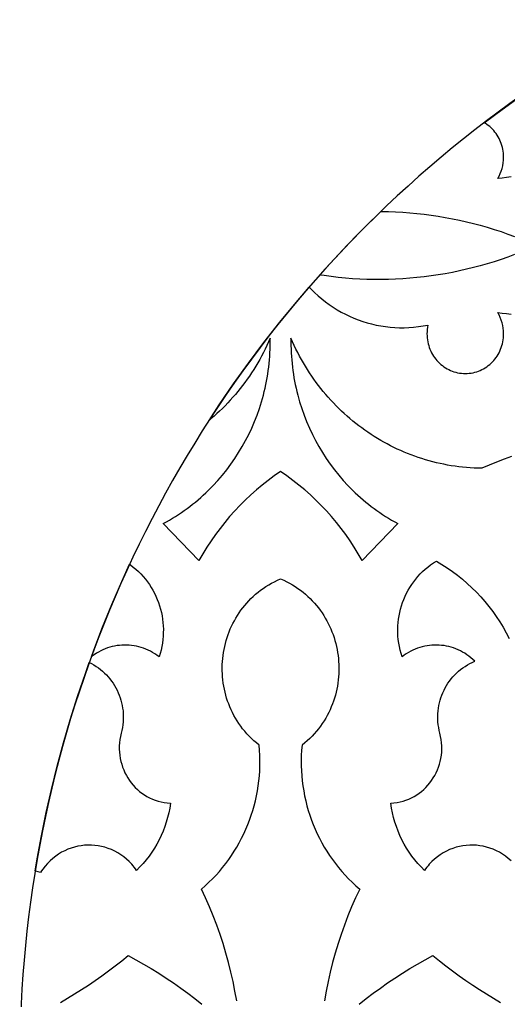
# Model space of a CAD drawing. Extents: x 1908 to 3442, y -299 to 721.
# Drawn here: x 3151.7 to 3182.7, y 221.4 to 283.6 of the extents above; entities that cross this region are included whole.
import ezdxf

# ---------------------------------------------------------------- set-up
doc = ezdxf.new("R2010")
doc.units = 0
doc.layers.add('BITMAP_LAYER', color=18, linetype='CONTINUOUS')

msp = doc.modelspace()

# ---------------------------------------------------------------- linework, layer by layer
at = {"layer": 'BITMAP_LAYER'}
msp.add_lwpolyline([(3226.678, 292.446, 0.414214), (3151.678, 217.446, 0.414214), (3226.678, 142.446, 0.414214), (3301.678, 217.446, 0.414214)], format="xyb", close=True, dxfattribs=at)
for points in [[(3182.883, 273.632), (3182.601, 273.591), (3182.318, 273.554), (3182.034, 273.522), (3182.12, 273.675), (3182.196, 273.833), (3182.26, 273.997), (3182.314, 274.165), (3182.356, 274.337), (3182.386, 274.512), (3182.404, 274.69), (3182.41, 274.869), (3182.407, 274.998), (3182.398, 275.126), (3182.382, 275.252), (3182.361, 275.377), (3182.333, 275.499), (3182.301, 275.618), (3182.262, 275.735), (3182.219, 275.85), (3182.17, 275.962), (3182.116, 276.07), (3182.058, 276.176), (3181.994, 276.278), (3181.926, 276.377), (3181.854, 276.472), (3181.778, 276.564), (3181.697, 276.651), (3181.612, 276.735), (3181.524, 276.814), (3181.432, 276.889), (3181.337, 276.959), (3181.238, 277.025), (3181.174, 277.063), (3182.305, 277.912), (3183.625, 278.858)], [(3183.107, 268.697), (3182.675, 268.539), (3182.242, 268.388), (3181.806, 268.247), (3181.368, 268.113), (3180.928, 267.988), (3180.487, 267.871), (3180.044, 267.762), (3179.599, 267.662), (3179.153, 267.57), (3178.706, 267.486), (3178.257, 267.411), (3177.807, 267.345), (3177.357, 267.286), (3176.905, 267.237), (3176.453, 267.195), (3176, 267.162), (3175.547, 267.138), (3175.093, 267.122), (3174.639, 267.114), (3174.184, 267.115), (3173.729, 267.125), (3173.275, 267.143), (3172.82, 267.169), (3172.366, 267.204), (3171.912, 267.248), (3171.458, 267.3), (3171.005, 267.361), (3170.742, 267.401), (3171.384, 268.118), (3172.501, 269.311), (3173.645, 270.479), (3174.614, 271.427), (3174.639, 271.427), (3175.093, 271.42), (3175.547, 271.404), (3176, 271.379), (3176.453, 271.346), (3176.905, 271.305), (3177.357, 271.255), (3177.807, 271.197), (3178.257, 271.13), (3178.706, 271.055), (3179.153, 270.972), (3179.599, 270.88), (3180.044, 270.779), (3180.487, 270.671), (3180.928, 270.554), (3181.368, 270.429), (3181.806, 270.295), (3182.242, 270.153), (3182.675, 270.003), (3183.107, 269.844)], [(3182.914, 255.881), (3182.436, 255.714), (3181.961, 255.534), (3181.49, 255.342), (3181.023, 255.138), (3180.777, 255.143), (3180.532, 255.152), (3180.288, 255.166), (3180.045, 255.185), (3179.802, 255.208), (3179.561, 255.236), (3179.321, 255.268), (3179.082, 255.305), (3178.844, 255.346), (3178.607, 255.391), (3178.372, 255.441), (3178.137, 255.495), (3177.904, 255.553), (3177.673, 255.615), (3177.443, 255.682), (3177.214, 255.753), (3176.987, 255.827), (3176.761, 255.906), (3176.537, 255.989), (3176.315, 256.076), (3176.094, 256.167), (3175.876, 256.262), (3175.659, 256.361), (3175.443, 256.464), (3175.23, 256.57), (3175.019, 256.681), (3174.809, 256.795), (3174.602, 256.913), (3174.397, 257.034), (3174.194, 257.16), (3173.993, 257.289), (3173.794, 257.421), (3173.598, 257.558), (3173.404, 257.698), (3173.212, 257.841), (3173.023, 257.988), (3172.836, 258.138), (3172.652, 258.292), (3172.47, 258.449), (3172.291, 258.61), (3172.115, 258.773), (3171.941, 258.941), (3171.77, 259.111), (3171.602, 259.285), (3171.437, 259.462), (3171.275, 259.642), (3171.115, 259.825), (3170.959, 260.011), (3170.806, 260.201), (3170.655, 260.393), (3170.508, 260.588), (3170.365, 260.787), (3170.224, 260.988), (3170.086, 261.192), (3169.952, 261.4), (3169.822, 261.61), (3169.695, 261.822), (3169.571, 262.038), (3169.451, 262.256), (3169.334, 262.477), (3169.221, 262.701), (3169.112, 262.928), (3169.006, 263.157), (3168.904, 263.388), (3168.902, 263.157), (3168.905, 262.927), (3168.911, 262.697), (3168.921, 262.468), (3168.935, 262.24), (3168.953, 262.012), (3168.974, 261.786), (3169, 261.56), (3169.029, 261.335), (3169.062, 261.111), (3169.098, 260.888), (3169.139, 260.666), (3169.183, 260.445), (3169.23, 260.225), (3169.281, 260.007), (3169.336, 259.789), (3169.456, 259.358), (3169.591, 258.933), (3169.739, 258.513), (3169.901, 258.099), (3170.076, 257.692), (3170.264, 257.291), (3170.466, 256.898), (3170.68, 256.512), (3170.907, 256.134), (3171.147, 255.764), (3171.398, 255.402), (3171.662, 255.05), (3171.937, 254.706), (3172.225, 254.373), (3172.523, 254.049), (3172.833, 253.735), (3172.992, 253.583), (3173.154, 253.432), (3173.318, 253.285), (3173.485, 253.14), (3173.655, 252.999), (3173.827, 252.86), (3174.003, 252.724), (3174.18, 252.591), (3174.36, 252.461), (3174.543, 252.334), (3174.728, 252.21), (3174.916, 252.089), (3175.106, 251.972), (3175.298, 251.858), (3175.493, 251.747), (3175.691, 251.639), (3173.426, 249.293), (3173.181, 249.716), (3172.925, 250.131), (3172.658, 250.538), (3172.38, 250.935), (3172.09, 251.324), (3171.79, 251.703), (3171.48, 252.073), (3171.159, 252.433), (3170.828, 252.783), (3170.487, 253.122), (3170.137, 253.452), (3169.777, 253.77), (3169.408, 254.078), (3169.03, 254.375), (3168.643, 254.66), (3168.248, 254.934), (3168.247, 254.934), (3168.246, 254.934), (3168.246, 254.934), (3168.245, 254.934), (3167.85, 254.66), (3167.463, 254.375), (3167.085, 254.078), (3166.716, 253.77), (3166.356, 253.452), (3166.006, 253.122), (3165.665, 252.783), (3165.334, 252.433), (3165.013, 252.073), (3164.703, 251.703), (3164.402, 251.324), (3164.113, 250.935), (3163.835, 250.538), (3163.567, 250.131), (3163.312, 249.716), (3163.067, 249.293), (3160.802, 251.639), (3161, 251.747), (3161.195, 251.858), (3161.387, 251.972), (3161.577, 252.089), (3161.765, 252.21), (3161.95, 252.334), (3162.133, 252.461), (3162.313, 252.591), (3162.49, 252.724), (3162.665, 252.86), (3162.838, 252.999), (3163.008, 253.14), (3163.175, 253.285), (3163.339, 253.432), (3163.501, 253.583), (3163.66, 253.735), (3163.97, 254.049), (3164.268, 254.373), (3164.555, 254.706), (3164.831, 255.05), (3165.095, 255.402), (3165.346, 255.764), (3165.586, 256.134), (3165.813, 256.512), (3166.027, 256.898), (3166.229, 257.291), (3166.417, 257.692), (3166.592, 258.099), (3166.754, 258.513), (3166.902, 258.933), (3167.036, 259.358), (3167.157, 259.789), (3167.212, 260.007), (3167.263, 260.225), (3167.31, 260.445), (3167.354, 260.666), (3167.395, 260.888), (3167.431, 261.111), (3167.464, 261.335), (3167.493, 261.56), (3167.519, 261.786), (3167.54, 262.012), (3167.558, 262.24), (3167.572, 262.468), (3167.582, 262.697), (3167.588, 262.927), (3167.591, 263.157), (3167.589, 263.388), (3167.487, 263.157), (3167.381, 262.928), (3167.272, 262.701), (3167.159, 262.477), (3167.042, 262.256), (3166.922, 262.038), (3166.798, 261.822), (3166.671, 261.61), (3166.54, 261.4), (3166.406, 261.192), (3166.269, 260.988), (3166.128, 260.787), (3165.985, 260.588), (3165.837, 260.393), (3165.687, 260.201), (3165.534, 260.011), (3165.378, 259.825), (3165.218, 259.642), (3165.056, 259.462), (3164.891, 259.285), (3164.722, 259.111), (3164.552, 258.941), (3164.378, 258.773), (3164.202, 258.61), (3164.023, 258.449), (3163.841, 258.292), (3163.708, 258.181), (3164.35, 259.162), (3165.266, 260.499), (3166.212, 261.819), (3167.189, 263.12), (3168.195, 264.402), (3169.23, 265.662), (3170.058, 266.627), (3170.184, 266.495), (3170.402, 266.282), (3170.627, 266.078), (3170.858, 265.883), (3171.096, 265.698), (3171.339, 265.522), (3171.587, 265.355), (3171.841, 265.197), (3172.1, 265.05), (3172.364, 264.912), (3172.632, 264.784), (3172.904, 264.666), (3173.18, 264.558), (3173.459, 264.46), (3173.742, 264.373), (3174.028, 264.296), (3174.317, 264.229), (3174.609, 264.174), (3174.902, 264.129), (3175.198, 264.095), (3175.495, 264.072), (3175.794, 264.06), (3176.094, 264.059), (3176.394, 264.069), (3176.696, 264.091), (3176.997, 264.125), (3177.299, 264.17), (3177.601, 264.227), (3177.575, 264.093), (3177.556, 263.955), (3177.545, 263.815), (3177.541, 263.673), (3177.544, 263.543), (3177.554, 263.415), (3177.569, 263.289), (3177.591, 263.165), (3177.618, 263.043), (3177.651, 262.923), (3177.689, 262.806), (3177.732, 262.692), (3177.781, 262.58), (3177.835, 262.471), (3177.894, 262.366), (3177.957, 262.263), (3178.025, 262.165), (3178.097, 262.069), (3178.174, 261.978), (3178.254, 261.89), (3178.339, 261.807), (3178.427, 261.728), (3178.519, 261.653), (3178.614, 261.582), (3178.713, 261.517), (3178.815, 261.456), (3178.92, 261.4), (3179.028, 261.35), (3179.139, 261.305), (3179.252, 261.265), (3179.367, 261.231), (3179.485, 261.203), (3179.605, 261.181), (3179.727, 261.165), (3179.85, 261.155), (3179.976, 261.152), (3180.101, 261.155), (3180.225, 261.165), (3180.346, 261.181), (3180.466, 261.203), (3180.584, 261.231), (3180.7, 261.265), (3180.813, 261.305), (3180.923, 261.35), (3181.031, 261.4), (3181.136, 261.456), (3181.238, 261.517), (3181.337, 261.582), (3181.432, 261.653), (3181.524, 261.728), (3181.612, 261.807), (3181.697, 261.89), (3181.778, 261.978), (3181.854, 262.069), (3181.926, 262.165), (3181.994, 262.263), (3182.058, 262.366), (3182.116, 262.471), (3182.17, 262.58), (3182.219, 262.692), (3182.262, 262.806), (3182.301, 262.923), (3182.333, 263.043), (3182.361, 263.165), (3182.382, 263.289), (3182.398, 263.415), (3182.407, 263.543), (3182.41, 263.673), (3182.404, 263.852), (3182.386, 264.029), (3182.356, 264.204), (3182.314, 264.376), (3182.26, 264.544), (3182.196, 264.708), (3182.12, 264.867), (3182.034, 265.02), (3182.318, 264.987), (3182.601, 264.951), (3182.883, 264.91)], [(3182.878, 230.24), (3182.705, 230.394), (3182.525, 230.535), (3182.338, 230.663), (3182.146, 230.778), (3181.949, 230.881), (3181.746, 230.97), (3181.54, 231.046), (3181.33, 231.11), (3181.118, 231.16), (3180.903, 231.198), (3180.687, 231.222), (3180.47, 231.233), (3180.253, 231.232), (3180.036, 231.217), (3179.82, 231.189), (3179.606, 231.148), (3179.394, 231.094), (3179.185, 231.027), (3178.979, 230.947), (3178.777, 230.854), (3178.58, 230.747), (3178.389, 230.627), (3178.203, 230.494), (3178.024, 230.348), (3177.852, 230.189), (3177.688, 230.016), (3177.609, 229.925), (3177.533, 229.831), (3177.458, 229.733), (3177.386, 229.632), (3177.172, 229.846), (3176.967, 230.069), (3176.772, 230.301), (3176.587, 230.54), (3176.413, 230.787), (3176.25, 231.041), (3176.097, 231.302), (3175.955, 231.569), (3175.824, 231.843), (3175.705, 232.122), (3175.598, 232.406), (3175.502, 232.695), (3175.418, 232.989), (3175.346, 233.287), (3175.286, 233.588), (3175.239, 233.893), (3175.441, 233.908), (3175.64, 233.935), (3175.833, 233.973), (3176.023, 234.023), (3176.207, 234.083), (3176.386, 234.153), (3176.56, 234.233), (3176.728, 234.322), (3176.89, 234.421), (3177.046, 234.528), (3177.196, 234.644), (3177.338, 234.768), (3177.474, 234.899), (3177.602, 235.038), (3177.723, 235.183), (3177.836, 235.335), (3177.941, 235.493), (3178.037, 235.657), (3178.125, 235.826), (3178.204, 236), (3178.274, 236.179), (3178.334, 236.362), (3178.385, 236.548), (3178.426, 236.738), (3178.456, 236.932), (3178.477, 237.127), (3178.486, 237.326), (3178.484, 237.526), (3178.471, 237.727), (3178.447, 237.93), (3178.41, 238.134), (3178.362, 238.338), (3178.319, 238.514), (3178.285, 238.692), (3178.259, 238.869), (3178.241, 239.045), (3178.232, 239.222), (3178.23, 239.397), (3178.236, 239.572), (3178.25, 239.745), (3178.272, 239.917), (3178.301, 240.088), (3178.337, 240.256), (3178.38, 240.422), (3178.431, 240.585), (3178.488, 240.746), (3178.553, 240.904), (3178.624, 241.059), (3178.702, 241.21), (3178.786, 241.357), (3178.876, 241.501), (3178.973, 241.64), (3179.076, 241.775), (3179.185, 241.906), (3179.3, 242.031), (3179.421, 242.151), (3179.547, 242.266), (3179.679, 242.375), (3179.816, 242.478), (3179.959, 242.575), (3180.107, 242.665), (3180.259, 242.749), (3180.417, 242.826), (3180.58, 242.896), (3180.459, 243.01), (3180.335, 243.118), (3180.207, 243.22), (3180.076, 243.314), (3179.942, 243.402), (3179.804, 243.483), (3179.664, 243.558), (3179.522, 243.625), (3179.377, 243.686), (3179.23, 243.74), (3179.081, 243.787), (3178.931, 243.827), (3178.78, 243.861), (3178.627, 243.887), (3178.474, 243.907), (3178.32, 243.92), (3178.166, 243.926), (3178.011, 243.925), (3177.857, 243.917), (3177.703, 243.902), (3177.549, 243.88), (3177.396, 243.851), (3177.244, 243.815), (3177.094, 243.772), (3176.944, 243.722), (3176.797, 243.666), (3176.651, 243.602), (3176.508, 243.531), (3176.367, 243.453), (3176.229, 243.367), (3176.093, 243.275), (3175.96, 243.176), (3175.893, 243.392), (3175.835, 243.61), (3175.787, 243.829), (3175.749, 244.048), (3175.72, 244.268), (3175.7, 244.488), (3175.69, 244.707), (3175.689, 244.926), (3175.696, 245.144), (3175.713, 245.36), (3175.739, 245.576), (3175.773, 245.789), (3175.816, 246.001), (3175.868, 246.21), (3175.928, 246.416), (3175.996, 246.62), (3176.073, 246.821), (3176.157, 247.018), (3176.25, 247.211), (3176.351, 247.401), (3176.459, 247.586), (3176.575, 247.766), (3176.699, 247.942), (3176.83, 248.112), (3176.969, 248.277), (3177.115, 248.437), (3177.268, 248.59), (3177.428, 248.737), (3177.596, 248.877), (3177.77, 249.01), (3177.951, 249.136), (3178.139, 249.255), (3178.489, 249.046), (3178.83, 248.825), (3179.162, 248.593), (3179.484, 248.35), (3179.798, 248.096), (3180.101, 247.832), (3180.395, 247.559), (3180.679, 247.276), (3180.953, 246.984), (3181.217, 246.682), (3181.47, 246.372), (3181.713, 246.054), (3181.945, 245.728), (3182.166, 245.394), (3182.375, 245.053), (3182.574, 244.705), (3182.761, 244.35)], [(3165.46, 221.352), (3165.352, 221.966), (3165.23, 222.577), (3165.093, 223.184), (3164.941, 223.788), (3164.776, 224.388), (3164.596, 224.983), (3164.402, 225.573), (3164.193, 226.159), (3163.971, 226.74), (3163.735, 227.315), (3163.485, 227.884), (3163.221, 228.448), (3163.464, 228.658), (3163.7, 228.876), (3163.928, 229.1), (3164.148, 229.33), (3164.361, 229.567), (3164.566, 229.81), (3164.763, 230.06), (3164.953, 230.314), (3165.134, 230.574), (3165.307, 230.84), (3165.472, 231.11), (3165.628, 231.386), (3165.776, 231.666), (3165.916, 231.95), (3166.047, 232.238), (3166.169, 232.531), (3166.283, 232.827), (3166.388, 233.127), (3166.484, 233.43), (3166.571, 233.736), (3166.649, 234.045), (3166.718, 234.357), (3166.778, 234.672), (3166.828, 234.988), (3166.869, 235.307), (3166.9, 235.627), (3166.922, 235.949), (3166.934, 236.272), (3166.936, 236.597), (3166.929, 236.923), (3166.911, 237.249), (3166.884, 237.576), (3166.715, 237.713), (3166.553, 237.854), (3166.397, 237.999), (3166.248, 238.149), (3166.105, 238.302), (3165.969, 238.458), (3165.839, 238.619), (3165.715, 238.782), (3165.598, 238.949), (3165.487, 239.118), (3165.383, 239.291), (3165.284, 239.466), (3165.192, 239.643), (3165.106, 239.823), (3165.026, 240.005), (3164.953, 240.188), (3164.885, 240.374), (3164.824, 240.561), (3164.769, 240.75), (3164.72, 240.94), (3164.677, 241.132), (3164.64, 241.324), (3164.609, 241.517), (3164.584, 241.711), (3164.565, 241.905), (3164.552, 242.1), (3164.545, 242.294), (3164.544, 242.489), (3164.549, 242.684), (3164.56, 242.878), (3164.576, 243.072), (3164.598, 243.265), (3164.626, 243.457), (3164.66, 243.648), (3164.7, 243.839), (3164.745, 244.028), (3164.796, 244.215), (3164.853, 244.401), (3164.915, 244.585), (3164.983, 244.767), (3165.057, 244.947), (3165.136, 245.124), (3165.22, 245.299), (3165.311, 245.472), (3165.407, 245.641), (3165.508, 245.808), (3165.615, 245.972), (3165.727, 246.132), (3165.845, 246.289), (3165.968, 246.443), (3166.096, 246.592), (3166.23, 246.738), (3166.369, 246.879), (3166.513, 247.016), (3166.663, 247.149), (3166.818, 247.278), (3166.979, 247.401), (3167.144, 247.52), (3167.315, 247.633), (3167.491, 247.741), (3167.672, 247.844), (3167.858, 247.941), (3168.049, 248.033), (3168.246, 248.119), (3168.444, 248.033), (3168.635, 247.941), (3168.821, 247.844), (3169.002, 247.741), (3169.178, 247.633), (3169.349, 247.52), (3169.514, 247.401), (3169.675, 247.278), (3169.83, 247.149), (3169.979, 247.016), (3170.124, 246.879), (3170.263, 246.738), (3170.397, 246.592), (3170.525, 246.443), (3170.648, 246.289), (3170.766, 246.132), (3170.878, 245.972), (3170.985, 245.808), (3171.086, 245.641), (3171.182, 245.472), (3171.272, 245.299), (3171.357, 245.124), (3171.436, 244.947), (3171.51, 244.767), (3171.578, 244.585), (3171.64, 244.401), (3171.697, 244.215), (3171.748, 244.028), (3171.793, 243.839), (3171.833, 243.648), (3171.867, 243.457), (3171.895, 243.265), (3171.917, 243.072), (3171.933, 242.878), (3171.944, 242.684), (3171.949, 242.489), (3171.948, 242.294), (3171.94, 242.1), (3171.927, 241.905), (3171.909, 241.711), (3171.884, 241.517), (3171.853, 241.324), (3171.816, 241.132), (3171.773, 240.94), (3171.724, 240.75), (3171.669, 240.561), (3171.607, 240.374), (3171.54, 240.188), (3171.467, 240.005), (3171.387, 239.823), (3171.301, 239.643), (3171.209, 239.466), (3171.11, 239.291), (3171.006, 239.118), (3170.895, 238.949), (3170.778, 238.782), (3170.654, 238.619), (3170.524, 238.458), (3170.388, 238.302), (3170.245, 238.149), (3170.096, 237.999), (3169.94, 237.854), (3169.778, 237.713), (3169.609, 237.576), (3169.582, 237.249), (3169.564, 236.923), (3169.557, 236.597), (3169.559, 236.272), (3169.571, 235.949), (3169.593, 235.627), (3169.624, 235.307), (3169.665, 234.988), (3169.715, 234.672), (3169.775, 234.357), (3169.844, 234.045), (3169.922, 233.736), (3170.009, 233.43), (3170.105, 233.127), (3170.21, 232.827), (3170.323, 232.531), (3170.446, 232.238), (3170.577, 231.95), (3170.717, 231.666), (3170.865, 231.386), (3171.021, 231.11), (3171.186, 230.84), (3171.359, 230.574), (3171.54, 230.314), (3171.73, 230.06), (3171.927, 229.81), (3172.132, 229.567), (3172.345, 229.33), (3172.565, 229.1), (3172.793, 228.876), (3173.029, 228.658), (3173.272, 228.448), (3173.008, 227.884), (3172.758, 227.315), (3172.522, 226.74), (3172.3, 226.159), (3172.091, 225.573), (3171.897, 224.983), (3171.717, 224.388), (3171.552, 223.788), (3171.4, 223.184), (3171.263, 222.577), (3171.141, 221.966), (3171.033, 221.352)], [(3154.279, 221.259), (3154.726, 221.522), (3155.17, 221.793), (3155.609, 222.071), (3156.045, 222.356), (3156.476, 222.649), (3156.904, 222.949), (3157.327, 223.257), (3157.746, 223.572), (3158.16, 223.894), (3158.57, 224.224), (3159.064, 223.959), (3159.552, 223.684), (3160.034, 223.4), (3160.511, 223.106), (3160.982, 222.803), (3161.448, 222.49), (3161.907, 222.168), (3162.36, 221.837), (3162.806, 221.497), (3163.247, 221.148)], [(3173.246, 221.148), (3173.687, 221.497), (3174.133, 221.837), (3174.586, 222.168), (3175.045, 222.49), (3175.51, 222.803), (3175.982, 223.106), (3176.459, 223.4), (3176.941, 223.684), (3177.429, 223.959), (3177.923, 224.224), (3178.333, 223.894), (3178.747, 223.572), (3179.166, 223.257), (3179.589, 222.949), (3180.017, 222.649), (3180.448, 222.356), (3180.884, 222.071), (3181.323, 221.793), (3181.767, 221.522), (3182.214, 221.259)]]:
    msp.add_lwpolyline(points, dxfattribs=at)
for points in [[(3158.723, 249.01), (3158.897, 248.877), (3159.065, 248.737), (3159.225, 248.59), (3159.378, 248.437), (3159.524, 248.277), (3159.663, 248.112), (3159.794, 247.942), (3159.918, 247.766), (3160.034, 247.586), (3160.142, 247.401), (3160.243, 247.211), (3160.336, 247.018), (3160.42, 246.821), (3160.497, 246.62), (3160.565, 246.416), (3160.625, 246.21), (3160.677, 246.001), (3160.72, 245.789), (3160.754, 245.576), (3160.78, 245.36), (3160.797, 245.144), (3160.804, 244.926), (3160.803, 244.707), (3160.793, 244.488), (3160.773, 244.268), (3160.744, 244.048), (3160.706, 243.829), (3160.658, 243.61), (3160.6, 243.392), (3160.532, 243.176), (3160.4, 243.275), (3160.264, 243.367), (3160.126, 243.453), (3159.985, 243.531), (3159.842, 243.602), (3159.696, 243.666), (3159.549, 243.722), (3159.399, 243.772), (3159.249, 243.815), (3159.097, 243.851), (3158.944, 243.88), (3158.79, 243.902), (3158.636, 243.917), (3158.482, 243.925), (3158.327, 243.926), (3158.173, 243.92), (3158.019, 243.907), (3157.865, 243.887), (3157.713, 243.861), (3157.562, 243.827), (3157.411, 243.787), (3157.263, 243.74), (3157.116, 243.686), (3156.971, 243.625), (3156.829, 243.558), (3156.689, 243.483), (3156.551, 243.402), (3156.417, 243.314), (3156.286, 243.22), (3156.234, 243.179), (3156.383, 243.593), (3156.944, 245.053), (3157.537, 246.508), (3158.164, 247.956), (3158.665, 249.051)], [(3156.233, 242.749), (3156.386, 242.665), (3156.534, 242.575), (3156.677, 242.478), (3156.814, 242.375), (3156.946, 242.266), (3157.072, 242.151), (3157.193, 242.031), (3157.308, 241.906), (3157.417, 241.775), (3157.52, 241.64), (3157.617, 241.501), (3157.707, 241.357), (3157.791, 241.21), (3157.869, 241.059), (3157.94, 240.904), (3158.005, 240.746), (3158.062, 240.585), (3158.113, 240.422), (3158.156, 240.256), (3158.192, 240.088), (3158.221, 239.917), (3158.243, 239.745), (3158.257, 239.572), (3158.263, 239.397), (3158.261, 239.222), (3158.251, 239.045), (3158.234, 238.869), (3158.208, 238.692), (3158.174, 238.514), (3158.131, 238.338), (3158.083, 238.134), (3158.046, 237.93), (3158.022, 237.727), (3158.009, 237.526), (3158.007, 237.326), (3158.016, 237.127), (3158.036, 236.932), (3158.067, 236.738), (3158.108, 236.548), (3158.158, 236.362), (3158.219, 236.179), (3158.289, 236), (3158.368, 235.826), (3158.456, 235.657), (3158.552, 235.493), (3158.657, 235.335), (3158.77, 235.183), (3158.891, 235.038), (3159.019, 234.899), (3159.155, 234.768), (3159.297, 234.644), (3159.447, 234.528), (3159.603, 234.421), (3159.765, 234.322), (3159.933, 234.233), (3160.107, 234.153), (3160.286, 234.083), (3160.47, 234.023), (3160.659, 233.973), (3160.853, 233.935), (3161.052, 233.908), (3161.254, 233.893), (3161.207, 233.588), (3161.147, 233.287), (3161.075, 232.989), (3160.991, 232.695), (3160.895, 232.406), (3160.788, 232.122), (3160.668, 231.843), (3160.538, 231.569), (3160.396, 231.302), (3160.243, 231.041), (3160.08, 230.787), (3159.906, 230.54), (3159.721, 230.301), (3159.526, 230.069), (3159.321, 229.846), (3159.107, 229.632), (3159.035, 229.733), (3158.96, 229.831), (3158.884, 229.925), (3158.805, 230.016), (3158.641, 230.189), (3158.469, 230.348), (3158.29, 230.494), (3158.104, 230.627), (3157.913, 230.747), (3157.716, 230.854), (3157.514, 230.947), (3157.308, 231.027), (3157.099, 231.094), (3156.887, 231.148), (3156.673, 231.189), (3156.457, 231.217), (3156.24, 231.232), (3156.023, 231.233), (3155.806, 231.222), (3155.59, 231.198), (3155.375, 231.16), (3155.163, 231.11), (3154.953, 231.046), (3154.747, 230.97), (3154.544, 230.881), (3154.347, 230.778), (3154.154, 230.663), (3153.968, 230.535), (3153.788, 230.394), (3153.615, 230.24), (3153.45, 230.073), (3153.294, 229.893), (3153.146, 229.701), (3153.076, 229.6), (3153.008, 229.495), (3152.701, 229.584), (3152.672, 229.594), (3152.798, 230.361), (3153.069, 231.827), (3153.372, 233.297), (3153.706, 234.768), (3154.071, 236.241), (3154.468, 237.715), (3154.898, 239.188), (3155.36, 240.659), (3155.855, 242.128), (3156.102, 242.813)]]:
    msp.add_lwpolyline(points, close=True, dxfattribs=at)

doc.saveas('drawing.dxf')
